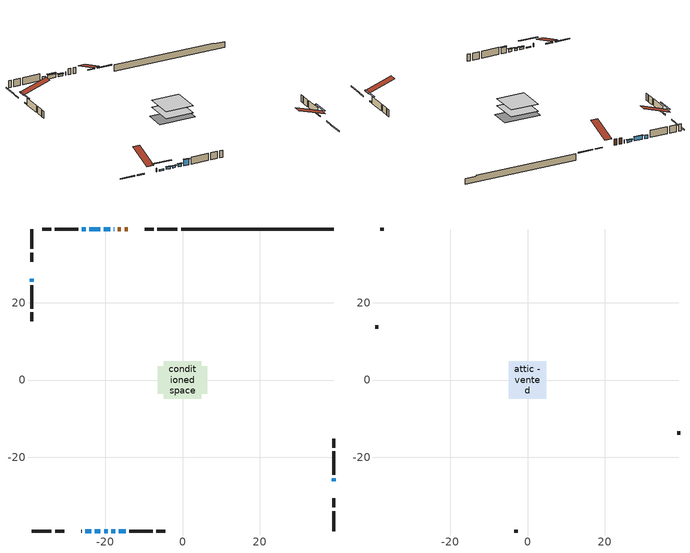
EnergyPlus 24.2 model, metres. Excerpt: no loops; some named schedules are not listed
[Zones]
conditioned space
 floor adiabatic (AdiabaticFloorConstruction): -4.85,-4.85 -4.85,4.85 4.85,4.85 4.85,-4.85 z0.61
 floor foundation (Slab1 construction): -6.35,-3.51 -6.35,3.51 6.35,3.51 6.35,-3.51 z-1.68
 wall outside (RimJoist1 construction): -1.31,39.04 -6.47,39.04 / -39.04,-39.04 -33.88,-39.04 / -39.04,39.04 -39.04,33.88 / 39.04,-39.04 39.04,-33.88 z0.61:0.91
 wall outside (RimJoist2 construction): -7.4,39.04 -9.8,39.04 / -32.95,-39.04 -30.55,-39.04 / -39.04,32.95 -39.04,30.55 / 39.04,-32.95 39.04,-30.55 z0.61:0.91
 wall outside (AdiabaticWallConstruction 1): -14.14,39.04 -14.98,39.04 / -15.91,39.04 -16.75,39.04 z0.61:2.64
 wall outside (AdiabaticWallConstruction): -26.21,-39.04 -26.11,-39.04 / -17.67,39.04 -17.77,39.04 / -25.02,39.04 -26.02,39.04 z0.61:1.83; 39.04,-26.21 39.04,-25.39 / -25.19,-39.04 -23.56,-39.04 / -39.04,26.21 -39.04,25.39 z0.61:0.99; -22.63,-39.04 -21.2,-39.04 z0.61:1.37; -20.28,-39.04 -19.39,-39.04 z0.61:1.32; -18.46,-39.04 -17.37,-39.04 z0.61:1.55; -16.44,-39.04 -14.66,-39.04 z0.61:2.64; -18.69,39.04 -20.35,39.04 z0.61:1.35; -21.27,39.04 -24.09,39.04 z0.61:1.98
 wall outside (Wall1 construction): -26.95,39.04 -33,39.04 / -13.73,-39.04 -7.68,-39.04 / -39.04,24.46 -39.04,18.42 / 39.04,-24.46 39.04,-18.42 z0.61:3.05
 wall outside (Wall2 construction): -33.93,39.04 -36.28,39.04 / -6.76,-39.04 -4.4,-39.04 / -39.04,17.49 -39.04,15.13 / 39.04,-17.49 39.04,-15.13 z0.61:3.05
 wall foundation (FoundationWall1 construction): -0.38,39.04,-1.68 -0.38,39.04,0.61 35.1,39.04,0.61 35.1,39.04,0.3 39.04,39.04,0.3 39.04,39.04,-1.68
 window (WindowConstruction 7): -26.21,-39.04 -26.12,-39.04 z0.61:1.83
 window (WindowConstruction 9): 39.04,-26.21 39.04,-25.39 z0.61:0.99
 window (WindowConstruction 10): -25.19,-39.04 -23.56,-39.04 z0.61:0.99
 window (WindowConstruction 11): -39.04,26.21 -39.04,25.39 z0.61:0.99
 window (WindowConstruction): -22.63,-39.04 -21.21,-39.04 z0.61:1.37
 window (WindowConstruction 1): -20.28,-39.04 -19.39,-39.04 z0.61:1.32
 window (WindowConstruction 2): -18.46,-39.04 -17.37,-39.04 z0.61:1.55
 window (WindowConstruction 3): -16.44,-39.04 -14.66,-39.04 z0.61:2.64
 window (WindowConstruction 8): -17.67,39.04 -17.76,39.04 z0.61:1.83
 window (WindowConstruction 4): -18.69,39.04 -20.34,39.04 z0.61:1.35
 window (WindowConstruction 5): -21.27,39.04 -24.09,39.04 z0.61:1.98
 window (WindowConstruction 6): -25.02,39.04 -26.02,39.04 z0.61:1.83
 door (Door): -14.15,39.04 -14.98,39.04 z0.61:2.64
 door (Door 1): -15.91,39.04 -16.74,39.04 z0.61:2.64
 ceiling adiabatic (AdiabaticFloorConstruction): 4.85,-4.85 4.85,4.85 -4.85,4.85 -4.85,-4.85 z0.61
attic - vented
 floor to conditioned space (Floor1 construction Reversed): -4.85,-4.85 -4.85,4.85 4.85,4.85 4.85,-4.85 z3.05
 wall outside (Wall3 construction): -37.21,39.04 -38.12,39.04 / -3.47,-39.04 -2.57,-39.04 / -39.04,14.2 -39.04,13.3 / 39.04,-14.2 39.04,-13.3 z0.61:3.05
 roof outside (Roof1 construction): -13.22,39.04,3.05 -13.22,29.59,6.2 -10.73,29.59,6.2 -10.73,39.04,3.05; -27.13,-39.04,3.05 -27.13,-29.59,6.2 -29.63,-29.59,6.2 -29.63,-39.04,3.05; -39.04,27.13,3.05 -29.59,27.13,6.2 -29.59,29.63,6.2 -39.04,29.63,3.05; 39.04,-27.13,3.05 29.59,-27.13,6.2 29.59,-29.63,6.2 39.04,-29.63,3.05
shading: 39.04,-22.76 39.04,-28.84 39.46,-28.84 39.46,-22.76 z3.62; -20.93,-39.04 -27.82,-39.04 -27.82,-39.46 -20.93,-39.46 z3.62; -39.04,22.76 -39.04,28.84 -39.46,28.84 -39.46,22.76 z3.62; -21,-39.04 -22.83,-39.04 -22.83,-39.46 -21,-39.46 z1.57; -19.19,-39.04 -20.48,-39.04 -20.48,-39.46 -19.19,-39.46 z1.52; -17.17,-39.04 -18.66,-39.04 -18.66,-39.46 -17.17,-39.46 z1.75; -14.46,-39.04 -16.64,-39.04 -16.64,-39.46 -14.46,-39.46 z2.84; -20.55,39.04 -18.49,39.04 -18.49,39.46 -20.55,39.46 z1.55; -24.29,39.04 -21.07,39.04 -21.07,39.46 -24.29,39.46 z2.18
[Building]
Building 1: Terrain=Suburbs
[Site:Location]
Calgary Intl AP_AB: Latitude {deg}=51.11; Longitude {deg}=-114.02; Time Zone {hr}=-7; Elevation {m}=1084; Keep Site Location Information=Yes
[Site:GroundTemperature:Shallow]
0.326196, -1.55603, -1.70677, -0.813554, 2.7722, 6.34125, 9.43543, 11.3955, 11.562, 9.96783, 6.95256, 3.49299
[Site:WaterMainsTemperature]
Calculation Method=Schedule; Temperature Schedule=mains temperature schedule
[Material] Roughness=Rough; Thermal Absorptance=0.9
Name | Thickness {m} | Conductivity {W/m-K} | Density {kg/m3} | Specific Heat {J/kg-K} | Solar Absorptance | Visible Absorptance
asphalt or fiberglass shingles | 0.00635 | 0.162714 | 1121.4 | 1465.45 | 0.4 | 0.4
ceiling stud and cavity | 0.1397 | 0.198342 | 65.682 | 1177.47 | 0.7 | 0.7
concrete 4.0 in. | 0.1016 | 1.803125 | 2242.8 | 837.4 | 0.7 | 0.7
concrete 8.0 in. | 0.2032 | 1.803125 | 2242.8 | 837.4 | 0.7 | 0.7
door material | 0.04445 | 0.053851 | 512.64 | 1214.23 | 0.7 | 0.7
exterior vertical ins | 0.0457286 | 0.029427 | 32.04 | 1214.23 | 0.7 | 0.7
floor covering | 0.0127 | 0.0433444 | 54.468 | 1339.84 | 0.6 | 0.6
floor rigid ins; wall rigid ins | 0.512978 | 0.029427 | 32.04 | 1214.23 | 0.7 | 0.7
floor stud and cavity | 0.1397 | 1.75129 | 37.0049 | 1207.88 | 0.7 | 0.7
furniture material conditioned space 1 | 0.1524 | 0.115458 | 640.8 | 1214.23 | 0.6 | 0.6
gypsum board | 0.0127 | 0.160291 | 801 | 837.4 | 0.6 | 0.6
gypsum board 1 | 0.0127 | 0.160291 | 801 | 837.4 | 0.7 | 0.7
osb sheathing 0.5 in. | 0.0127 | 0.115458 | 512.64 | 1214.23 | 0.7 | 0.7
osb sheathing 0.75 in. | 0.01905 | 0.115458 | 512.64 | 1214.23 | 0.7 | 0.7
osb sheathing 2.0 in. | 0.0508 | 0.115458 | 512.64 | 1214.23 | 0.7 | 0.7
rim joist stud and cavity | 0.0508 | 0.0315101 | 125.044 | 1163.47 | 0.6 | 0.6
rim joist stud and cavity 1 | 0.0508 | 0.0286046 | 125.044 | 1163.47 | 0.6 | 0.6
wall stud and cavity | 0.1397 | 0.101197 | 139.0536 | 1170.24 | 0.7 | 0.7
wall stud and cavity 1 | 0.1397 | 0.0929022 | 139.0536 | 1170.24 | 0.7 | 0.7
wall stud and cavity 2 | 0.0889 | 6.1454 | 50.32683 | 1063.81 | 0.6 | 0.6
wall stud and cavity 3 | 0.0889 | 0.380278 | 52.3479 | 1209.89 | 0.7 | 0.7
wall stud and cavity 4 | 0.0889 | 0.391764 | 83.0341 | 1211.67 | 0.7 | 0.7
wood siding | 0.0254 | 0.102417 | 544.68 | 1172.36 | 0.4 | 0.4
wood siding 1 | 0.00254 | 0.102417 | 544.68 | 1172.36 | 0.4 | 0.4
wood siding 2; wood siding 3; wood siding 4 | 0.0254 | 0.102417 | 544.68 | 1172.36 | 0.7 | 0.7
[WindowMaterial:SimpleGlazingSystem]
Name | U-Factor {W/m2-K} | Solar Heat Gain Coefficient
WindowMaterial | 4.38739 | 0.53
WindowMaterial 1 | 4.62076 | 0.52
WindowMaterial 2 | 4.22273 | 0.54
WindowMaterial 3 | 4.23352 | 0.68
WindowMaterial 4 | 4.39931 | 0.54
WindowMaterial 5 | 3.63903 | 0.57
WindowMaterial 6 | 3.273367 | 0.4
WindowMaterial 7 | 5.75068 | 0.46
[Construction]
AdiabaticFloorConstruction: floor stud and cavity, floor rigid ins, osb sheathing 0.75 in., floor covering
AdiabaticWallConstruction: wood siding 3, wall rigid ins, wall stud and cavity 3, gypsum board
AdiabaticWallConstruction 1: wood siding 4, wall rigid ins, wall stud and cavity 3, gypsum board
Door; Door 1: door material
Floor1 construction Reversed: gypsum board, ceiling stud and cavity
FoundationWall1 construction: concrete 8.0 in., gypsum board 1
furniture construction conditioned space 1: furniture material conditioned space 1
PartitionWallConstruction: gypsum board, wall stud and cavity 4, gypsum board
RimJoist1 construction: wood siding 2, osb sheathing 2.0 in., rim joist stud and cavity
RimJoist2 construction: wood siding 2, osb sheathing 2.0 in., rim joist stud and cavity 1
Roof1 construction: asphalt or fiberglass shingles
Slab1 construction: concrete 4.0 in.
Wall1 construction: wood siding, osb sheathing 0.5 in., wall stud and cavity, gypsum board
Wall2 construction: wood siding, osb sheathing 0.5 in., wall stud and cavity 1, gypsum board
Wall3 construction: wood siding 1, wall stud and cavity 2
WindowConstruction: WindowMaterial
WindowConstruction 1: WindowMaterial 1
WindowConstruction 10; WindowConstruction 11; WindowConstruction 9: WindowMaterial 7
WindowConstruction 2: WindowMaterial 2
WindowConstruction 3: WindowMaterial 3
WindowConstruction 4; WindowConstruction 6: WindowMaterial 4
WindowConstruction 5: WindowMaterial 5
WindowConstruction 7; WindowConstruction 8: WindowMaterial 6
[Zone] Multiplier=1; Part of Total Floor Area=Yes
Name | Volume {m3}
attic - vented | 48.1558
conditioned space | 452.9
[Space]
Name | Zone | Volume {m3}
attic - vented 1 | attic - vented | 48.1558
conditioned space 1 | conditioned space | 452.9
[ZoneInfiltration:EffectiveLeakageArea]
infil attic - vented 1: Zone or Space=attic - vented 1; Schedule=Always On Discrete; Effective Air Leakage Area {cm2}=3228.34; Stack Coefficient=0.000388639; Wind Coefficient=1.33197e-05
[ZoneMixing]
whole house fan mix: Zone or Space=attic - vented; Schedule=Always On Continuous; Design Flow Rate Calculation Method=Flow/Zone; Design Flow Rate {m3/s}=0; Source Zone or Space=conditioned space
[SurfaceProperty:ExposedFoundationPerimeter]
Slab1: Exposed Perimeter Calculation Method=TotalExposedPerimeter; Total Exposed Perimeter {m}=39.422
[InternalMass] Zone or ZoneList=conditioned space; Space or SpaceList=conditioned space 1
Name | Construction | Surface Area {m2}
furniture mass conditioned space 1 | furniture construction conditioned space 1 | 73.3198
partition wall mass | PartitionWallConstruction | 183.3
[Lights]
interior lighting: Zone or ZoneList or Space or SpaceList=conditioned space 1; Schedule=interior lighting schedule; Design Level Calculation Method=LightingLevel; Lighting Level {W}=343.2; Return Air Fraction=0; Fraction Radiant=0.6; Fraction Visible=0.2; Fraction Replaceable=1
[People]
occupants: Zone or ZoneList or Space or SpaceList=conditioned space 1; Number of People Schedule=occupants schedule; Number of People Calculation Method=People; Number of People=3; Fraction Radiant=0.314171; Sensible Heat Fraction=0.56303; Activity Level Schedule=occupants activity schedule; Carbon Dioxide Generation Rate {m3/s-W}=0; Enable ASHRAE 55 Comfort Warnings=No; Mean Radiant Temperature Calculation Type=EnclosureAveraged
[ElectricEquipment] Zone or ZoneList or Space or SpaceList=conditioned space 1; Design Level Calculation Method=EquipmentLevel
Name | Schedule | Design Level {W} | Fraction Latent | Fraction Radiant | Fraction Lost
clothes dryer | clothes dryer schedule | 140.772 | 0.015 | 0.081 | 0.85
clothes washer | clothes washer schedule | 32.1985 | 0.03 | 0.162 | 0.7
cooking range | cooking range schedule | 215.147 | 0.08 | 0.432 | 0.2
dishwasher | dishwasher schedule | 66.8632 | 0.3 | 0.18 | 0.4
fridge | fridge schedule | 72.9452 | 0 | 0.6 | 0
mech vent bath fan 0 | mech vent bath fan 0 schedule | 50.2 | 0 | 0 | 1
mech vent house fan | mech vent house fan schedule | 0 | 0 | 0 | 1
mech vent house fan cfis | mech vent house fan cfis schedule | 0 | 0 | 0 | 0
mech vent range fan 0 | mech vent range fan 0 schedule | 57 | 0 | 0 | 1
misc plug loads | misc plug loads schedule | 494.7 | 0.045 | 0.513 | 0.1
whole house fan | Always On Discrete | 0 | 0 | 0 | 1
[OtherEquipment] Zone or ZoneList or Space or SpaceList=conditioned space 1; Design Level Calculation Method=EquipmentLevel
Name | Fuel Type | Schedule | Design Level {W} | Fraction Latent | Fraction Radiant | Fraction Lost
clothes dryer 1 | Electricity | clothes dryer schedule | 0 | 0.015 | 0.081 | 0.85
cooking range 1 | Electricity | cooking range schedule | 0 | 0.08 | 0.432 | 0.2
general water use latent | None | general water use schedule | 62.594 | 1 | 0 | 0
general water use sensible | None | general water use schedule | -61.6891 | 0 | 0.6 | 0
mech vent house fan latent load | None | Always On Discrete | 0 | 1 | 0 | 0
mech vent house fan sensible load | None | Always On Discrete | 0 | 0 | 0 | 0
water heater energy adjustment1 | NaturalGas | Always On Discrete | 0.01 | 0 | 0 | 1
[ZoneInfiltration:DesignFlowRate] Zone or ZoneList or Space or SpaceList=conditioned space 1; Schedule=Always On Discrete; Design Flow Rate Calculation Method=Flow/Zone; Design Flow Rate {m3/s}=0
infil flow; natural vent flow; whole house fan flow
[AvailabilityManager:Scheduled]
furnace airloop Availability Manager: Schedule=Always On Discrete
[Foundation:Kiva]
Foundation Kiva 1: Initial Indoor Air Temperature {C}=18; Wall Height Above Grade {m}=0.609996; Wall Depth Below Slab {m}=0.2032; Custom Block Material Name 1=exterior vertical ins; Custom Block Depth 1 {m}=2.28999; Custom Block X Position 1 {m}=0.2159; Custom Block Z Position 1 {m}=0
[Foundation:Kiva:Settings]
Soil Conductivity {W/m-K}=0.849921; Soil Density {kg/m3}=1842.3; Soil Specific Heat {J/kg-K}=418.7; Ground Solar Absorptivity=0.9; Ground Thermal Absorptivity=0.9; Ground Surface Roughness {m}=0.03; Far-Field Width {m}=40; Deep-Ground Boundary Condition=ZeroFlux; Deep-Ground Depth {m}=40; Minimum Cell Dimension {m}=0.2; Maximum Cell Growth Coefficient=3; Simulation Timestep=Timestep
[Exterior:Lights]
exterior lighting: Schedule=exterior lighting schedule; Design Level {W}=75.6
[EnergyManagementSystem:GlobalVariable]
furnace_airloop_Fan_RTF
infil_program_Qfan
infil_program_Qinf
natural_vent_program_Qnv
natural_vent_program_Qwhf
[EnergyManagementSystem:Sensor]
Name | Output:Variable or Output:Meter Index Key | Output:Variable or Output:Meter
airflow_gain | infil flow | Infiltration Sensible Heat Gain Energy
airflow_gain_1 | natural vent flow | Infiltration Sensible Heat Gain Energy
airflow_gain_2 | whole house fan flow | Infiltration Sensible Heat Gain Energy
airflow_loss | infil flow | Infiltration Sensible Heat Loss Energy
airflow_loss_1 | natural vent flow | Infiltration Sensible Heat Loss Energy
airflow_loss_2 | whole house fan flow | Infiltration Sensible Heat Loss Energy
clg_load_cond |  | Cooling:EnergyTransfer:Zone:CONDITIONED SPACE
clg_sp_s; clg_sp_s_1 | cooling setpoint | Schedule Value
clothes_dryer_exhaust_0_sch_s | clothes dryer exhaust 0 schedule | Schedule Value
cool_season | cooling season schedule | Schedule Value
htg_load_cond |  | Heating:EnergyTransfer:Zone:CONDITIONED SPACE
htg_sp_s; htg_sp_s_1 | heating setpoint | Schedule Value
ig_ee_conv | clothes dryer | Electric Equipment Convective Heating Energy
ig_ee_conv_2 | cooking range | Electric Equipment Convective Heating Energy
ig_ee_conv_4 | fridge | Electric Equipment Convective Heating Energy
ig_ee_conv_5 | misc plug loads | Electric Equipment Convective Heating Energy
ig_ee_conv_6 | whole house fan | Electric Equipment Convective Heating Energy
ig_ee_rad | clothes dryer | Electric Equipment Radiant Heating Energy
ig_ee_rad_2 | cooking range | Electric Equipment Radiant Heating Energy
ig_ee_rad_4 | fridge | Electric Equipment Radiant Heating Energy
ig_ee_rad_5 | misc plug loads | Electric Equipment Radiant Heating Energy
ig_ee_rad_6 | whole house fan | Electric Equipment Radiant Heating Energy
ig_lgt_conv | interior lighting | Lights Convective Heating Energy
ig_lgt_rad | interior lighting | Lights Radiant Heating Energy
ig_lgt_vis | interior lighting | Lights Visible Radiation Heating Energy
ig_oe_conv | clothes dryer 1 | Other Equipment Convective Heating Energy
ig_oe_conv_1 | cooking range 1 | Other Equipment Convective Heating Energy
ig_oe_conv_2 | general water use latent | Other Equipment Convective Heating Energy
ig_oe_conv_3 | general water use sensible | Other Equipment Convective Heating Energy
ig_oe_conv_4 | water heater energy adjustment1 | Other Equipment Convective Heating Energy
ig_oe_rad | clothes dryer 1 | Other Equipment Radiant Heating Energy
ig_oe_rad_1 | cooking range 1 | Other Equipment Radiant Heating Energy
ig_oe_rad_2 | general water use latent | Other Equipment Radiant Heating Energy
ig_oe_rad_3 | general water use sensible | Other Equipment Radiant Heating Energy
ig_oe_rad_4 | water heater energy adjustment1 | Other Equipment Radiant Heating Energy
ig_ppl_conv | occupants | People Convective Heating Energy
ig_ppl_rad | occupants | People Radiant Heating Energy
im_conv | furniture mass conditioned space 1 | Surface Inside Face Convection Heat Gain Energy
im_conv_1 | partition wall mass | Surface Inside Face Convection Heat Gain Energy
im_ig | furniture mass conditioned space 1 | Surface Inside Face Internal Gains Radiation Heat Gain Energy
im_ig_1 | partition wall mass | Surface Inside Face Internal Gains Radiation Heat Gain Energy
im_lgt | furniture mass conditioned space 1 | Surface Inside Face Lights Radiation Heat Gain Energy
im_lgt_1 | partition wall mass | Surface Inside Face Lights Radiation Heat Gain Energy
im_sol | furniture mass conditioned space 1 | Surface Inside Face Solar Radiation Heat Gain Energy
im_sol_1 | partition wall mass | Surface Inside Face Solar Radiation Heat Gain Energy
im_surf | furniture mass conditioned space 1 | Surface Inside Face Net Surface Thermal Radiation Heat Gain Energy
im_surf_1 | partition wall mass | Surface Inside Face Net Surface Thermal Radiation Heat Gain Energy
mech_vent_bath_fan_0_sch_s | mech vent bath fan 0 schedule | Schedule Value
mech_vent_range_fan_0_sch_s | mech vent range fan 0 schedule | Schedule Value
mv_conv | mech vent bath fan 0 | Electric Equipment Convective Heating Energy
mv_conv_1 | mech vent house fan | Electric Equipment Convective Heating Energy
mv_conv_2 | mech vent house fan cfis | Electric Equipment Convective Heating Energy
mv_conv_3 | mech vent range fan 0 | Electric Equipment Convective Heating Energy
mv_conv_4 | mech vent house fan latent load | Other Equipment Convective Heating Energy
mv_conv_5 | mech vent house fan sensible load | Other Equipment Convective Heating Energy
mv_rad | mech vent bath fan 0 | Electric Equipment Radiant Heating Energy
mv_rad_1 | mech vent house fan | Electric Equipment Radiant Heating Energy
mv_rad_2 | mech vent house fan cfis | Electric Equipment Radiant Heating Energy
mv_rad_3 | mech vent range fan 0 | Electric Equipment Radiant Heating Energy
mv_rad_4 | mech vent house fan latent load | Other Equipment Radiant Heating Energy
mv_rad_5 | mech vent house fan sensible load | Other Equipment Radiant Heating Energy
natural_vent_s | natural vent schedule | Schedule Value
out_pb_s |  | Site Outdoor Air Barometric Pressure
out_wt_s |  | Site Outdoor Air Humidity Ratio
site_vw_s |  | Site Wind Speed
ss_back_out | Window1 | Surface Window Shortwave from Zone Back Out Window Heat Transfer Rate
ss_back_out_1 | Window10 | Surface Window Shortwave from Zone Back Out Window Heat Transfer Rate
ss_back_out_10 | Window8 | Surface Window Shortwave from Zone Back Out Window Heat Transfer Rate
ss_back_out_11 | Window9 | Surface Window Shortwave from Zone Back Out Window Heat Transfer Rate
ss_back_out_2 | Window11 | Surface Window Shortwave from Zone Back Out Window Heat Transfer Rate
ss_back_out_3 | Window13 | Surface Window Shortwave from Zone Back Out Window Heat Transfer Rate
ss_back_out_4 | Window2 | Surface Window Shortwave from Zone Back Out Window Heat Transfer Rate
ss_back_out_5 | Window3 | Surface Window Shortwave from Zone Back Out Window Heat Transfer Rate
ss_back_out_6 | Window4 | Surface Window Shortwave from Zone Back Out Window Heat Transfer Rate
ss_back_out_7 | Window5 | Surface Window Shortwave from Zone Back Out Window Heat Transfer Rate
ss_back_out_8 | Window6 | Surface Window Shortwave from Zone Back Out Window Heat Transfer Rate
ss_back_out_9 | Window7 | Surface Window Shortwave from Zone Back Out Window Heat Transfer Rate
ss_conv | Door1 | Surface Inside Face Convection Heat Gain Energy
ss_conv_1 | Door2 | Surface Inside Face Convection Heat Gain Energy
ss_conv_10 | Window6 | Surface Inside Face Convection Heat Gain Energy
ss_conv_11 | Window7 | Surface Inside Face Convection Heat Gain Energy
ss_conv_12 | Window8 | Surface Inside Face Convection Heat Gain Energy
ss_conv_13 | Window9 | Surface Inside Face Convection Heat Gain Energy
ss_conv_2 | Window1 | Surface Inside Face Convection Heat Gain Energy
ss_conv_3 | Window10 | Surface Inside Face Convection Heat Gain Energy
ss_conv_4 | Window11 | Surface Inside Face Convection Heat Gain Energy
ss_conv_5 | Window13 | Surface Inside Face Convection Heat Gain Energy
ss_conv_6 | Window2 | Surface Inside Face Convection Heat Gain Energy
ss_conv_7 | Window3 | Surface Inside Face Convection Heat Gain Energy
ss_conv_8 | Window4 | Surface Inside Face Convection Heat Gain Energy
ss_conv_9 | Window5 | Surface Inside Face Convection Heat Gain Energy
ss_ig | Door1 | Surface Inside Face Internal Gains Radiation Heat Gain Energy
ss_ig_1 | Door2 | Surface Inside Face Internal Gains Radiation Heat Gain Energy
ss_ig_10 | Window6 | Surface Inside Face Internal Gains Radiation Heat Gain Energy
ss_ig_11 | Window7 | Surface Inside Face Internal Gains Radiation Heat Gain Energy
ss_ig_12 | Window8 | Surface Inside Face Internal Gains Radiation Heat Gain Energy
ss_ig_13 | Window9 | Surface Inside Face Internal Gains Radiation Heat Gain Energy
ss_ig_2 | Window1 | Surface Inside Face Internal Gains Radiation Heat Gain Energy
ss_ig_3 | Window10 | Surface Inside Face Internal Gains Radiation Heat Gain Energy
ss_ig_4 | Window11 | Surface Inside Face Internal Gains Radiation Heat Gain Energy
ss_ig_5 | Window13 | Surface Inside Face Internal Gains Radiation Heat Gain Energy
ss_ig_6 | Window2 | Surface Inside Face Internal Gains Radiation Heat Gain Energy
ss_ig_7 | Window3 | Surface Inside Face Internal Gains Radiation Heat Gain Energy
ss_ig_8 | Window4 | Surface Inside Face Internal Gains Radiation Heat Gain Energy
ss_ig_9 | Window5 | Surface Inside Face Internal Gains Radiation Heat Gain Energy
ss_lgt | Door1 | Surface Inside Face Lights Radiation Heat Gain Energy
ss_lgt_1 | Door2 | Surface Inside Face Lights Radiation Heat Gain Energy
ss_sol | Door1 | Surface Inside Face Solar Radiation Heat Gain Energy
ss_sol_1 | Door2 | Surface Inside Face Solar Radiation Heat Gain Energy
ss_surf | Door1 | Surface Inside Face Net Surface Thermal Radiation Heat Gain Energy
ss_surf_1 | Door2 | Surface Inside Face Net Surface Thermal Radiation Heat Gain Energy
ss_surf_10 | Window6 | Surface Inside Face Net Surface Thermal Radiation Heat Gain Energy
ss_surf_11 | Window7 | Surface Inside Face Net Surface Thermal Radiation Heat Gain Energy
ss_surf_12 | Window8 | Surface Inside Face Net Surface Thermal Radiation Heat Gain Energy
ss_surf_13 | Window9 | Surface Inside Face Net Surface Thermal Radiation Heat Gain Energy
ss_surf_2 | Window1 | Surface Inside Face Net Surface Thermal Radiation Heat Gain Energy
ss_surf_3 | Window10 | Surface Inside Face Net Surface Thermal Radiation Heat Gain Energy
ss_surf_4 | Window11 | Surface Inside Face Net Surface Thermal Radiation Heat Gain Energy
ss_surf_5 | Window13 | Surface Inside Face Net Surface Thermal Radiation Heat Gain Energy
ss_surf_6 | Window2 | Surface Inside Face Net Surface Thermal Radiation Heat Gain Energy
ss_surf_7 | Window3 | Surface Inside Face Net Surface Thermal Radiation Heat Gain Energy
ss_surf_8 | Window4 | Surface Inside Face Net Surface Thermal Radiation Heat Gain Energy
ss_surf_9 | Window5 | Surface Inside Face Net Surface Thermal Radiation Heat Gain Energy
ss_trans_in | Window1 | Surface Window Transmitted Solar Radiation Rate
ss_trans_in_1 | Window10 | Surface Window Transmitted Solar Radiation Rate
ss_trans_in_10 | Window8 | Surface Window Transmitted Solar Radiation Rate
ss_trans_in_11 | Window9 | Surface Window Transmitted Solar Radiation Rate
ss_trans_in_2 | Window11 | Surface Window Transmitted Solar Radiation Rate
ss_trans_in_3 | Window13 | Surface Window Transmitted Solar Radiation Rate
ss_trans_in_4 | Window2 | Surface Window Transmitted Solar Radiation Rate
ss_trans_in_5 | Window3 | Surface Window Transmitted Solar Radiation Rate
ss_trans_in_6 | Window4 | Surface Window Transmitted Solar Radiation Rate
ss_trans_in_7 | Window5 | Surface Window Transmitted Solar Radiation Rate
ss_trans_in_8 | Window6 | Surface Window Transmitted Solar Radiation Rate
ss_trans_in_9 | Window7 | Surface Window Transmitted Solar Radiation Rate
ss_trans_out | Window1 | Surface Inside Face Initial Transmitted Diffuse Transmitted Out Window Solar Radiation Rate
ss_trans_out_1 | Window10 | Surface Inside Face Initial Transmitted Diffuse Transmitted Out Window Solar Radiation Rate
ss_trans_out_10 | Window8 | Surface Inside Face Initial Transmitted Diffuse Transmitted Out Window Solar Radiation Rate
ss_trans_out_11 | Window9 | Surface Inside Face Initial Transmitted Diffuse Transmitted Out Window Solar Radiation Rate
ss_trans_out_2 | Window11 | Surface Inside Face Initial Transmitted Diffuse Transmitted Out Window Solar Radiation Rate
ss_trans_out_3 | Window13 | Surface Inside Face Initial Transmitted Diffuse Transmitted Out Window Solar Radiation Rate
ss_trans_out_4 | Window2 | Surface Inside Face Initial Transmitted Diffuse Transmitted Out Window Solar Radiation Rate
ss_trans_out_5 | Window3 | Surface Inside Face Initial Transmitted Diffuse Transmitted Out Window Solar Radiation Rate
ss_trans_out_6 | Window4 | Surface Inside Face Initial Transmitted Diffuse Transmitted Out Window Solar Radiation Rate
ss_trans_out_7 | Window5 | Surface Inside Face Initial Transmitted Diffuse Transmitted Out Window Solar Radiation Rate
ss_trans_out_8 | Window6 | Surface Inside Face Initial Transmitted Diffuse Transmitted Out Window Solar Radiation Rate
ss_trans_out_9 | Window7 | Surface Inside Face Initial Transmitted Diffuse Transmitted Out Window Solar Radiation Rate
s_conv | Floor1 | Surface Inside Face Convection Heat Gain Energy
s_conv_1 | FoundationWall1 | Surface Inside Face Convection Heat Gain Energy
s_conv_10 | RimJoist2:270 | Surface Inside Face Convection Heat Gain Energy
s_conv_11 | RimJoist2:90 | Surface Inside Face Convection Heat Gain Energy
s_conv_12 | Slab1 | Surface Inside Face Convection Heat Gain Energy
